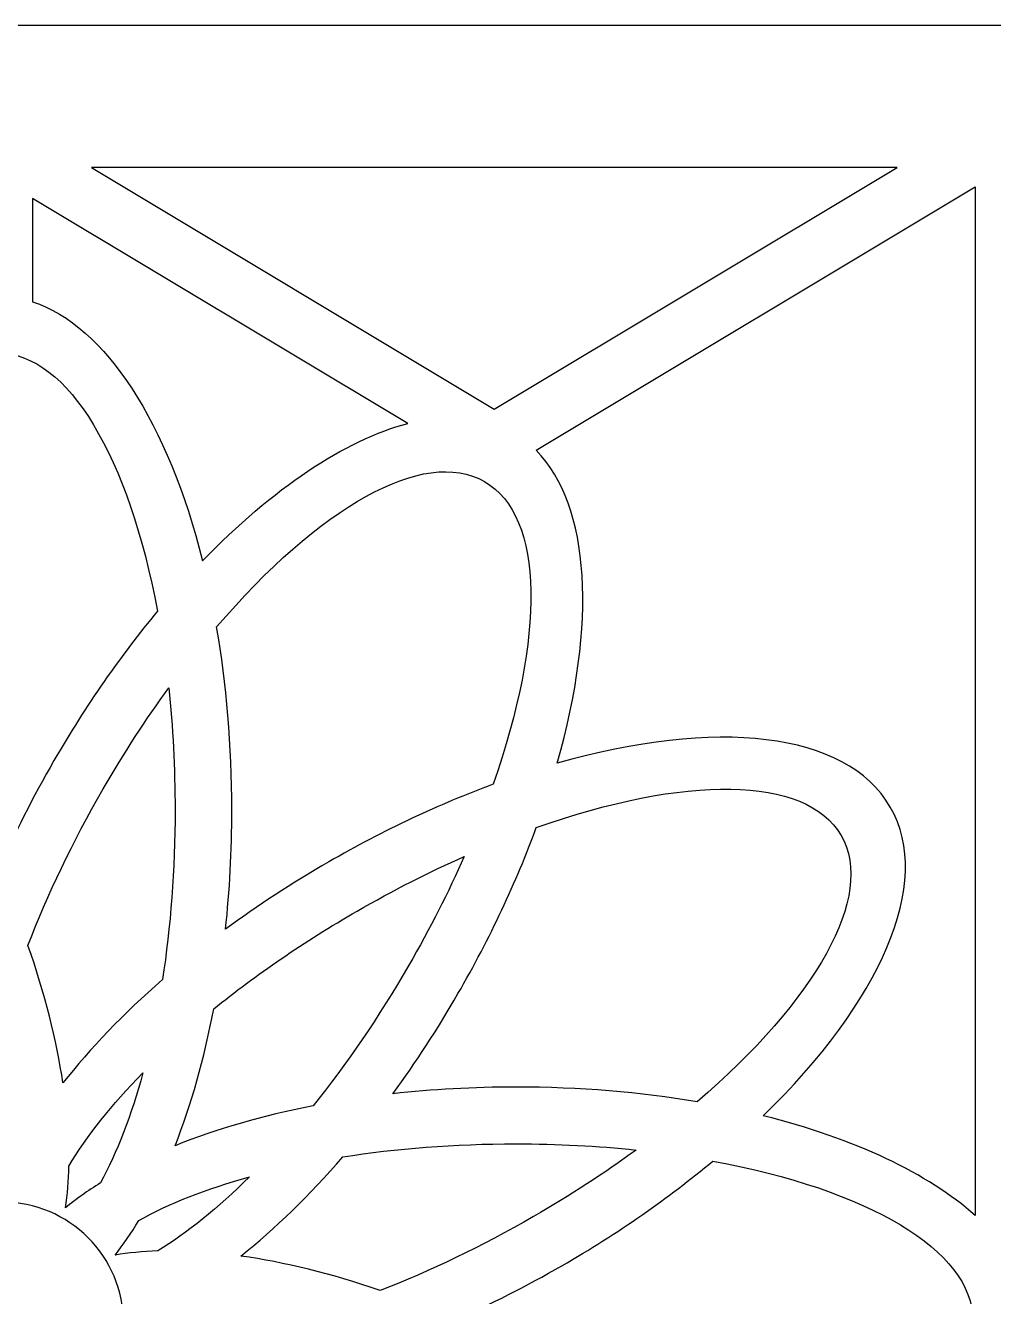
# Model space of a CAD drawing. Header units: centimetres. Extents: x 14.5 to 20.6, y -2.7 to 9.
# Drawn here: x 17.605 to 19.185, y 6.926 to 9.001 of the extents above; entities that cross this region are included whole.
import ezdxf

# ---------------------------------------------------------------- set-up
doc = ezdxf.new("R2010")
doc.units = ezdxf.units.CM
doc.header["$MEASUREMENT"] = 0
doc.layers.add('layer 1', color=7, linetype='Continuous')

msp = doc.modelspace()

# ---------------------------------------------------------------- linework, layer by layer
at = {"layer": 'layer 1', "color": 250, "lineweight": 30}
for points, knots in [([(14.53548, -2.70131), (14.53548, -2.70131), (14.53548, 9.00077), (14.53548, 9.00077), (14.53548, 9.00077), (14.53548, 9.00077), (20.59893, 9.00077), (20.59893, 9.00077), (20.59893, 9.00077), (20.59893, 9.00077), (20.59893, -2.70131), (20.59893, -2.70131), (20.59893, -2.70131), (20.59893, -2.70131), (14.53548, -2.70131), (14.53548, -2.70131)], [0, 0, 0, 0, 0.2, 0.2, 0.2, 0.2, 0.4, 0.4, 0.4, 0.4, 0.6, 0.6, 0.6, 0.6, 1, 1, 1, 1]), ([(19.02783, 8.76905), (19.02783, 8.76905), (18.37038, 8.37437), (18.37038, 8.37437), (18.37038, 8.37437), (18.37038, 8.37437), (17.71294, 8.76905), (17.71294, 8.76905), (17.71294, 8.76905), (17.71294, 8.76905), (19.02783, 8.76905), (19.02783, 8.76905)], [0, 0, 0, 0, 0.25, 0.25, 0.25, 0.25, 0.5, 0.5, 0.5, 0.5, 1, 1, 1, 1]), ([(19.15495, 7.05795), (19.15495, 7.05795), (19.15495, 8.73725), (19.15495, 8.73725), (19.15495, 8.73725), (19.15495, 8.73725), (18.43858, 8.3072), (18.43858, 8.3072), (18.43858, 8.3072), (18.52817, 8.21655), (18.53741, 8.02311), (18.47313, 7.79643), (18.47313, 7.79643), (18.72989, 7.86991), (18.94454, 7.84936), (19.0164, 7.7249), (19.0164, 7.7249), (19.08797, 7.60095), (18.99944, 7.40587), (18.80906, 7.22093), (18.80906, 7.22093), (18.95757, 7.18382), (19.07864, 7.12686), (19.15495, 7.05795)], [0, 0, 0, 0, 0.1428571, 0.1428571, 0.1428571, 0.1428571, 0.2857143, 0.2857143, 0.2857143, 0.2857143, 0.4285714, 0.4285714, 0.4285714, 0.4285714, 0.5714286, 0.5714286, 0.5714286, 0.5714286, 0.7142857, 0.7142857, 0.7142857, 0.7142857, 1, 1, 1, 1]), ([(17.61714, 8.71845), (17.61714, 8.71845), (18.22926, 8.35099), (18.22926, 8.35099), (18.22926, 8.35099), (18.12637, 8.324), (18.00843, 8.24476), (17.89446, 8.12686), (17.89446, 8.12686), (17.83804, 8.35035), (17.73659, 8.51109), (17.61714, 8.54954), (17.61714, 8.54954), (17.61714, 8.54954), (17.61714, 8.71845), (17.61714, 8.71845)], [0, 0, 0, 0, 0.2, 0.2, 0.2, 0.2, 0.4, 0.4, 0.4, 0.4, 0.6, 0.6, 0.6, 0.6, 1, 1, 1, 1]), ([(17.30191, 8.04156), (17.36224, 7.96924), (17.42023, 7.88646), (17.47284, 7.79533), (17.47284, 7.79533), (17.50635, 7.7373), (17.53581, 7.67907), (17.5612, 7.6216), (17.5612, 7.6216), (17.58714, 7.68086), (17.61744, 7.74095), (17.65202, 7.80084), (17.65202, 7.80084), (17.70404, 7.89094), (17.76131, 7.97289), (17.8209, 8.04463), (17.8209, 8.04463), (17.77431, 8.29382), (17.67574, 8.46572), (17.56169, 8.46572), (17.56169, 8.46572), (17.44718, 8.46572), (17.34827, 8.29241), (17.30191, 8.04156)], [0, 0, 0, 0, 0.1428571, 0.1428571, 0.1428571, 0.1428571, 0.2857143, 0.2857143, 0.2857143, 0.2857143, 0.4285714, 0.4285714, 0.4285714, 0.4285714, 0.5714286, 0.5714286, 0.5714286, 0.5714286, 0.7142857, 0.7142857, 0.7142857, 0.7142857, 1, 1, 1, 1]), ([(17.91732, 8.01884), (17.9334, 7.92604), (17.94223, 7.82535), (17.94223, 7.72012), (17.94223, 7.72012), (17.94223, 7.65311), (17.93863, 7.58795), (17.93189, 7.52548), (17.93189, 7.52548), (17.98398, 7.56383), (18.04026, 7.60073), (18.10016, 7.63531), (18.10016, 7.63531), (18.19026, 7.68733), (18.28083, 7.72966), (18.36831, 7.76199), (18.36831, 7.76199), (18.45255, 8.0011), (18.45314, 8.19926), (18.35437, 8.25628), (18.35437, 8.25628), (18.2552, 8.31353), (18.08289, 8.2129), (17.91732, 8.01884)], [0, 0, 0, 0, 0.1428571, 0.1428571, 0.1428571, 0.1428571, 0.2857143, 0.2857143, 0.2857143, 0.2857143, 0.4285714, 0.4285714, 0.4285714, 0.4285714, 0.5714286, 0.5714286, 0.5714286, 0.5714286, 0.7142857, 0.7142857, 0.7142857, 0.7142857, 1, 1, 1, 1]), ([(17.60959, 7.49918), (17.63696, 7.42054), (17.65606, 7.34475), (17.66665, 7.27449), (17.66665, 7.27449), (17.7108, 7.33085), (17.76546, 7.38783), (17.829, 7.44317), (17.829, 7.44317), (17.84224, 7.5288), (17.84954, 7.62226), (17.84954, 7.72012), (17.84954, 7.72012), (17.84954, 7.78913), (17.8459, 7.85593), (17.83912, 7.91935), (17.83912, 7.91935), (17.80217, 7.8685), (17.76624, 7.8133), (17.73229, 7.7545), (17.73229, 7.7545), (17.6823, 7.66792), (17.64121, 7.58152), (17.60959, 7.49918)], [0, 0, 0, 0, 0.1428571, 0.1428571, 0.1428571, 0.1428571, 0.2857143, 0.2857143, 0.2857143, 0.2857143, 0.4285714, 0.4285714, 0.4285714, 0.4285714, 0.5714286, 0.5714286, 0.5714286, 0.5714286, 0.7142857, 0.7142857, 0.7142857, 0.7142857, 1, 1, 1, 1]), ([(18.43891, 7.69145), (18.40644, 7.60305), (18.36374, 7.51144), (18.31113, 7.4203), (18.31113, 7.4203), (18.27762, 7.36227), (18.24193, 7.30763), (18.20485, 7.2569), (18.20485, 7.2569), (18.26914, 7.26407), (18.33633, 7.26789), (18.40549, 7.26789), (18.40549, 7.26789), (18.50953, 7.26789), (18.60913, 7.25926), (18.70106, 7.24352), (18.70106, 7.24352), (18.89357, 7.40847), (18.99315, 7.57979), (18.93613, 7.67856), (18.93613, 7.67856), (18.87887, 7.77773), (18.67933, 7.77673), (18.43891, 7.69145)], [0, 0, 0, 0, 0.1428571, 0.1428571, 0.1428571, 0.1428571, 0.2857143, 0.2857143, 0.2857143, 0.2857143, 0.4285714, 0.4285714, 0.4285714, 0.4285714, 0.5714286, 0.5714286, 0.5714286, 0.5714286, 0.7142857, 0.7142857, 0.7142857, 0.7142857, 1, 1, 1, 1]), ([(17.91258, 7.39528), (17.89696, 7.31349), (17.87561, 7.23831), (17.84965, 7.17217), (17.84965, 7.17217), (17.91607, 7.1989), (17.9919, 7.22092), (18.07459, 7.23707), (18.07459, 7.23707), (18.12888, 7.30461), (18.18192, 7.38189), (18.23086, 7.46665), (18.23086, 7.46665), (18.26536, 7.52641), (18.29561, 7.58608), (18.32145, 7.64439), (18.32145, 7.64439), (18.26402, 7.61882), (18.20531, 7.58899), (18.1465, 7.55504), (18.1465, 7.55504), (18.05992, 7.50506), (17.98114, 7.45078), (17.91258, 7.39528)], [0, 0, 0, 0, 0.1428571, 0.1428571, 0.1428571, 0.1428571, 0.2857143, 0.2857143, 0.2857143, 0.2857143, 0.4285714, 0.4285714, 0.4285714, 0.4285714, 0.5714286, 0.5714286, 0.5714286, 0.5714286, 0.7142857, 0.7142857, 0.7142857, 0.7142857, 1, 1, 1, 1]), ([(17.67633, 7.13897), (17.67588, 7.11513), (17.67412, 7.09238), (17.67103, 7.0709), (17.67103, 7.0709), (17.68814, 7.08498), (17.70716, 7.09851), (17.72793, 7.11142), (17.72793, 7.11142), (17.75473, 7.16063), (17.77814, 7.22142), (17.79707, 7.29097), (17.79707, 7.29097), (17.74592, 7.23889), (17.70501, 7.1874), (17.67633, 7.13897)], [0, 0, 0, 0, 0.2, 0.2, 0.2, 0.2, 0.4, 0.4, 0.4, 0.4, 0.6, 0.6, 0.6, 0.6, 1, 1, 1, 1]), ([(18.12303, 7.1538), (18.06861, 7.09078), (18.01253, 7.03635), (17.95698, 6.99205), (17.95698, 6.99205), (18.02786, 6.98198), (18.10454, 6.96314), (18.18423, 6.93578), (18.18423, 6.93578), (18.26501, 6.96713), (18.34959, 7.00754), (18.43435, 7.05647), (18.43435, 7.05647), (18.49411, 7.09098), (18.55014, 7.12752), (18.60168, 7.1651), (18.60168, 7.1651), (18.53916, 7.17168), (18.4734, 7.1752), (18.40549, 7.1752), (18.40549, 7.1752), (18.30552, 7.1752), (18.21015, 7.16759), (18.12303, 7.1538)], [0, 0, 0, 0, 0.1428571, 0.1428571, 0.1428571, 0.1428571, 0.2857143, 0.2857143, 0.2857143, 0.2857143, 0.4285714, 0.4285714, 0.4285714, 0.4285714, 0.5714286, 0.5714286, 0.5714286, 0.5714286, 0.7142857, 0.7142857, 0.7142857, 0.7142857, 1, 1, 1, 1]), ([(18.72693, 7.14713), (18.65461, 7.08681), (18.57183, 7.02882), (18.48069, 6.9762), (18.48069, 6.9762), (18.42266, 6.94269), (18.36443, 6.91322), (18.30695, 6.88783), (18.30695, 6.88783), (18.36621, 6.8619), (18.42632, 6.83161), (18.48621, 6.79703), (18.48621, 6.79703), (18.57631, 6.74501), (18.65825, 6.68773), (18.72999, 6.62814), (18.72999, 6.62814), (18.97919, 6.67474), (19.15109, 6.77331), (19.15109, 6.88735), (19.15109, 6.88735), (19.15109, 7.00187), (18.97778, 7.10077), (18.72693, 7.14713)], [0, 0, 0, 0, 0.1428571, 0.1428571, 0.1428571, 0.1428571, 0.2857143, 0.2857143, 0.2857143, 0.2857143, 0.4285714, 0.4285714, 0.4285714, 0.4285714, 0.5714286, 0.5714286, 0.5714286, 0.5714286, 0.7142857, 0.7142857, 0.7142857, 0.7142857, 1, 1, 1, 1]), ([(17.79028, 7.04996), (17.77796, 7.02954), (17.76507, 7.01072), (17.75166, 6.99366), (17.75166, 6.99366), (17.77351, 6.99729), (17.79675, 6.9995), (17.82119, 7.0003), (17.82119, 7.0003), (17.869, 7.02952), (17.91967, 7.07046), (17.97085, 7.12122), (17.97085, 7.12122), (17.9005, 7.1017), (17.83932, 7.07756), (17.79028, 7.04996)], [0, 0, 0, 0, 0.2, 0.2, 0.2, 0.2, 0.4, 0.4, 0.4, 0.4, 0.6, 0.6, 0.6, 0.6, 1, 1, 1, 1]), ([(17.36882, 6.88184), (17.36882, 6.99138), (17.45766, 7.08022), (17.56721, 7.08022), (17.56721, 7.08022), (17.67675, 7.08022), (17.76559, 6.99138), (17.76559, 6.88184), (17.76559, 6.88184), (17.76559, 6.77229), (17.67675, 6.68345), (17.56721, 6.68345), (17.56721, 6.68345), (17.45766, 6.68345), (17.36882, 6.77229), (17.36882, 6.88184)], [0, 0, 0, 0, 0.2, 0.2, 0.2, 0.2, 0.4, 0.4, 0.4, 0.4, 0.6, 0.6, 0.6, 0.6, 1, 1, 1, 1])]:
    msp.add_open_spline(points, degree=3, knots=knots, dxfattribs=at)

doc.saveas('drawing.dxf')
